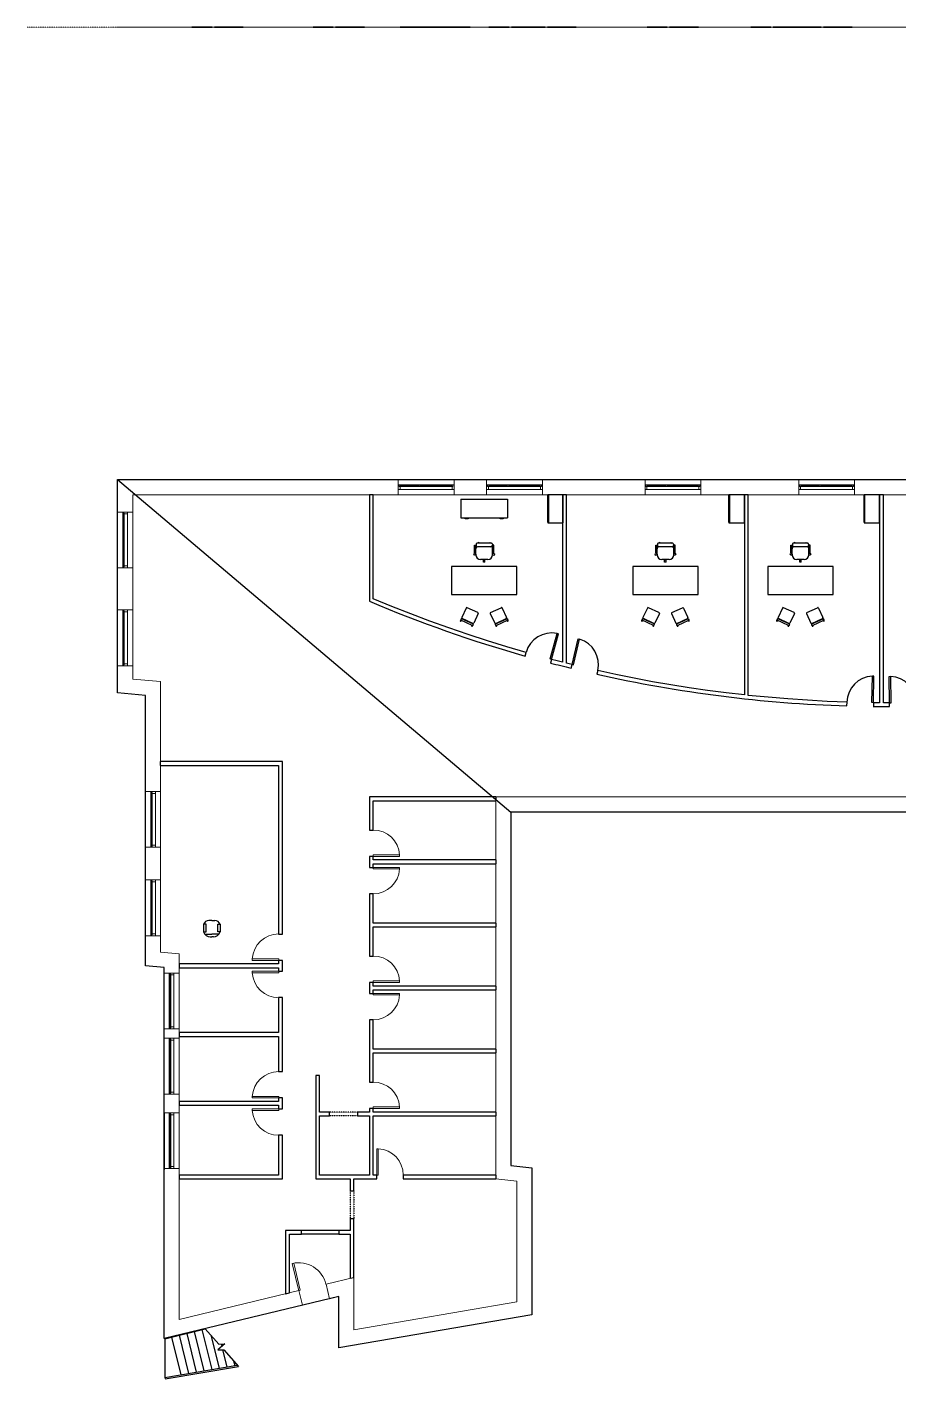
# Model space of a CAD drawing. Header units: inches. Extents: x -3048 to 2593, y -3508 to 2302.
# Drawn here: x -1656 to -532, y 560 to 2302 of the extents above; entities that cross this region are included whole.
import ezdxf

# ---------------------------------------------------------------- set-up
doc = ezdxf.new("R2010")
doc.units = ezdxf.units.IN
doc.header["$MEASUREMENT"] = 0
doc.linetypes.add('Dash 1_16_', pattern=[0.125, 0.0625, -0.0625])
doc.linetypes.add('Overhead', pattern=[0.15625, 0.09375, -0.0625])
doc.layers.add('3D-Windows', color=2, linetype='Continuous')
for name, color, linetype, lineweight in [('A-AREA', 32, 'Continuous', 30), ('A-DOOR', 31, 'Continuous', 30), ('A-FLOR-HRAL', 11, 'Continuous', 9), ('A-GENM', 13, 'Continuous', 30), ('A-GLAZ', 151, 'Continuous', 30), ('A-ROOF-OTLN', 132, 'Continuous', 9), ('A-WALL', 113, 'Continuous', 13), ('C-TOPO', 7, 'Dash 1_16_', 9), ('I-FURN', 30, 'Continuous', 30), ('I-WALL', 2, 'Continuous', 30), ('S-STRS', 31, 'Continuous', 30)]:
    doc.layers.add(name, color=color, linetype=linetype, lineweight=lineweight)

# ---------------------------------------------------------------- blocks, each defined once
blk = doc.blocks.new('Single-Flush - 34_ x 80_-100133-Level 1 New')
at = {"layer": 'A-DOOR', "lineweight": 20}
for p, q in [((15, 2.4), (15, 36.4)), ((17, 36.4), (15, 36.4)), ((17, 2.4), (17, 36.4)), ((17, 2.4), (15, 2.4))]:
    blk.add_line(p, q, dxfattribs=at)
at = {"layer": 'A-DOOR', "lineweight": 9}
blk.add_arc((17, 2.4), 34.1, 93.3657, 180, dxfattribs=at)
blk = doc.blocks.new('Single-Flush - 34_ x 80_-100157-Level 1 New')
at = {"layer": 'A-DOOR', "lineweight": 20}
for p, q in [((15, -2.4), (15, -36.4)), ((17, -2.4), (15, -2.4)), ((17, -2.4), (17, -36.4)), ((17, -36.4), (15, -36.4))]:
    blk.add_line(p, q, dxfattribs=at)
at = {"layer": 'A-DOOR', "lineweight": 9}
blk.add_arc((17, -2.4), 34.1, 180, 266.6343, dxfattribs=at)
blk = doc.blocks.new('Single-Flush Vision - 36_ x 80_-103365-Level 1 New')
at = {"layer": 'A-DOOR', "lineweight": 9}
for p, q in [((16, -9.75), (16, -45.75)), ((18, -9.75), (16, -9.75)), ((18, -9.75), (18, -45.75)), ((18, -45.75), (16, -45.75))]:
    blk.add_line(p, q, dxfattribs=at)
blk.add_arc((18, -9.75), 36, 180, 270, dxfattribs=at)
blk = doc.blocks.new('Opening-Arched - 36_ x 84_-103394-Level 1 New')
at = {"layer": 'A-GENM', "linetype": 'Overhead'}
for p, q in [((-18.3, 2.4), (17.7, 2.4)), ((-18.3, -2.4), (17.7, -2.4))]:
    blk.add_line(p, q, dxfattribs=at)
blk = doc.blocks.new('Golden Proportion - Wood 6_w-135343-Level 1 New')
at = {"layer": 'A-GLAZ', "lineweight": 20}
for p, q in [((-34.8, 3), (-36, 3)), ((-34.8, 1), (-34.8, 3)), ((-32.8, 2.5), (-34.8, 2.5)), ((-34.8, 2.5), (-34.8, 1)), ((-34.8, 1), (-32.8, 1)), ((-33.5, 1), (-34.8, 1)), ((-33.5, -3), (-33.5, 1)), ((-32.8, 1), (-32.8, 2.5)), ((-7.5, 2.5), (-9.5, 2.5)), ((-9.5, 2.5), (-9.5, 1)), ((-9.5, 1), (-7.5, 1)), ((-7.5, 1), (-7.5, 2.5)), ((34.7, 2.5), (32.7, 2.5)), ((32.7, 2.5), (32.7, 1)), ((32.7, 1), (34.7, 1)), ((34.7, 1), (33.5, 1)), ((33.5, 1), (33.5, -3)), ((34.7, 3), (34.7, 1)), ((36, 3), (34.7, 3)), ((34.7, 1), (34.7, 2.5)), ((-36, -3), (-33.5, -3)), ((33.5, -3), (36, -3))]:
    blk.add_line(p, q, dxfattribs=at)
at = {"layer": 'A-GLAZ', "lineweight": 9}
for p, q in [((34.7, 3), (-34.8, 3)), ((-32.8, 2.5), (-9.5, 2.5)), ((-9.5, 1), (-32.8, 1)), ((-7.5, 2.5), (32.7, 2.5)), ((32.7, 1), (-7.5, 1)), ((-33.5, -3), (33.5, -3))]:
    blk.add_line(p, q, dxfattribs=at)
at = {"layer": 'A-GLAZ', "lineweight": 30}
for p, q in [((-9.5, 2), (-32.8, 2)), ((-32.8, 2), (-32.8, 1.5)), ((-32.8, 1.5), (-9.5, 1.5)), ((-9.5, 1.5), (-9.5, 2)), ((32.7, 2), (-7.5, 2)), ((-7.5, 2), (-7.5, 1.5)), ((-7.5, 1.5), (32.7, 1.5)), ((32.7, 1.5), (32.7, 2))]:
    blk.add_line(p, q, dxfattribs=at)
blk = doc.blocks.new('Desk-Executive - Desk-Executive-124460-Level 1 New')
at = {"layer": 'I-FURN', "color": 50}
for p, q in [((-37.1, 18), (-37.1, -18)), ((46.9, 18), (-37.1, 18)), ((46.9, -18), (46.9, 18)), ((-37.1, -18), (46.9, -18))]:
    blk.add_line(p, q, dxfattribs=at)
blk = doc.blocks.new('Chair-Executive - Chair-Executive-124059-Level 1 New')
at = {"layer": 'I-FURN', "color": 50}
for p, q in [((-7.7, 4), (-7.1, 5.9)), ((-7.7, 4), (-5.6, 3.3)), ((-7.1, 5.9), (-5.2, 5.1)), ((-6.9, 2.7), (-6.9, -7.3)), ((-6.9, 2.7), (-5.7, 2.7)), ((-5.7, 2.7), (-5.7, -7.3)), ((-5.6, 3.3), (-5.2, 4.1)), ((-5.2, 5.1), (-5.2, -2.6)), ((0.8, 11.1), (10.3, 11.1)), ((4.6, 14.4), (4.6, 12.1)), ((4.6, 14.4), (6.6, 14.4)), ((4.6, 12.1), (6.6, 12.1)), ((5.3, 12.1), (5.3, 11.1)), ((5.3, 12.1), (5.8, 12.1)), ((5.3, 11.1), (5.8, 11.1)), ((5.8, 12.1), (5.8, 11.1)), ((6.6, 14.4), (6.6, 12.1)), ((16.3, 5.3), (18.2, 5.9)), ((16.3, 5.1), (16.3, -2.6)), ((16.7, 3.3), (16.3, 4.5)), ((18.8, 4), (16.7, 3.3)), ((16.8, 2.7), (16.8, -7.3)), ((18.1, 2.7), (16.8, 2.7)), ((18.1, 2.7), (18.1, -7.3)), ((18.2, 5.9), (18.8, 4)), ((-6.9, -7.3), (-5.7, -7.3)), ((-4.9, -8.7), (-4.9, -7)), ((-3.9, -9.7), (15, -9.7)), ((-1.6, -10.9), (-3.3, -9.7)), ((-2.9, -5), (14, -5)), ((-0.8, -9.7), (-1.6, -10.9)), ((11.9, -9.7), (12.7, -10.9)), ((12.7, -10.9), (14.3, -9.7)), ((16, -8.7), (16, -7)), ((18.1, -7.3), (16.8, -7.3))]:
    blk.add_line(p, q, dxfattribs=at)
for centre, radius, start, end in [((0.8, 5.1), 6, 90, 180), ((10.3, 5.1), 6, 0, 90), ((1.8, -2.6), 7, 180, 206.1658), ((-2.9, -7), 2, 90, 180), ((-3.9, -8.7), 0.993, 180, 270), ((14, -7), 2, 0, 90), ((15, -8.7), 0.993, 270, 0), ((9.3, -2.6), 7, 333.8316, 0)]:
    blk.add_arc(centre, radius, start, end, dxfattribs=at)
blk = doc.blocks.new('Chair-Breuer - Chair-Breuer-124905-Level 1 New')
at = {"layer": 'I-FURN', "color": 50}
for p, q in [((-8.5, 8.5), (-8.5, -5)), ((-7.5, 9.5), (7.5, 9.5)), ((8.5, 8.5), (8.5, -5)), ((-8.5, -6.9), (-8.5, -8.2)), ((-8, -6.4), (8, -6.4)), ((-8, -8.7), (8, -8.7)), ((-7.5, -6), (7.5, -6)), ((8.5, -6.9), (8.5, -8.2))]:
    blk.add_line(p, q, dxfattribs=at)
for centre, radius, start, end in [((-7.5, 8.5), 1, 90, 180), ((7.5, 8.5), 1, 0, 90), ((-8, -9.1), 0.593, 360, 180), ((-8, -9.1), 0.593, 180, 360), ((-7.5, -5), 1, 180, 270), ((-8, -6.9), 0.5, 90, 180), ((-8, -8.2), 0.5, 180, 270), ((8, -9.1), 0.593, 360, 180), ((8, -9.1), 0.593, 180, 360), ((7.5, -5), 1, 270, 360), ((8, -6.9), 0.5, 0, 90), ((8, -8.2), 0.5, 270, 0)]:
    blk.add_arc(centre, radius, start, end, dxfattribs=at)
blk = doc.blocks.new('Chair-Breuer - Chair-Breuer-125046-Level 1 New')
at = {"layer": 'I-FURN', "color": 50}
for p, q in [((-8.5, 6.9), (-8.5, 8.2)), ((-8.5, -8.5), (-8.5, 5)), ((-8, 8.7), (8, 8.7)), ((-8, 6.4), (8, 6.4)), ((-7.5, 6), (7.5, 6)), ((8.5, 6.9), (8.5, 8.2)), ((8.5, -8.5), (8.5, 5)), ((-7.5, -9.5), (7.5, -9.5))]:
    blk.add_line(p, q, dxfattribs=at)
for centre, radius, start, end in [((-8, 9.1), 0.593, 0, 180), ((-8, 9.1), 0.593, 180, 0), ((-8, 8.2), 0.5, 90, 180), ((-8, 6.9), 0.5, 180, 270), ((-7.5, 5), 1, 90, 180), ((8, 9.1), 0.593, 0, 180), ((8, 9.1), 0.593, 180, 0), ((7.5, 5), 1, 0, 90), ((8, 8.2), 0.5, 360, 90), ((8, 6.9), 0.5, 270, 360), ((-7.5, -8.5), 1, 180, 270), ((7.5, -8.5), 1, 270, 360)]:
    blk.add_arc(centre, radius, start, end, dxfattribs=at)
blk = doc.blocks.new('Cabinet File - Lateral 4 Drawer - 36_ x 20_ x 48_-125858-Level 1 New')
at = {"layer": 'I-FURN', "color": 50}
for p, q in [((-25.1, -26.8), (-25.1, -46.8)), ((10.9, -26.8), (-25.1, -26.8)), ((10.9, -46.8), (10.9, -26.8)), ((-25.1, -46.8), (10.9, -46.8)), ((-24.3, -46), (10.2, -46)), ((-24.3, -46.8), (-24.3, -46)), ((10.2, -46.8), (-24.3, -46.8)), ((10.2, -46), (10.2, -46.8))]:
    blk.add_line(p, q, dxfattribs=at)
blk = doc.blocks.new('Credenza - 60_ x 24_-125565-Level 1 New')
at = {"layer": 'I-FURN', "color": 50}
for p, q in [((-27.7, 12.2), (-27.7, -11.8)), ((-27.7, 12.2), (32.3, 12.2)), ((32.3, 12.2), (32.3, -11.8)), ((-27.7, -11.8), (32.3, -11.8)), ((-22.2, -12.1), (-21.9, -12.1)), ((-22.2, -13.1), (-22.2, -12.1)), ((-18.2, -13.1), (-22.2, -13.1)), ((-21.9, -12.1), (-21.9, -12.8)), ((-21.9, -12.8), (-18.4, -12.8)), ((-18.4, -12.1), (-18.2, -12.1)), ((-18.4, -12.8), (-18.4, -12.1)), ((-18.2, -12.1), (-18.2, -13.1)), ((22.8, -12.1), (23.1, -12.1)), ((22.8, -13.1), (22.8, -12.1)), ((26.8, -13.1), (22.8, -13.1)), ((23.1, -12.1), (23.1, -12.8)), ((23.1, -12.8), (26.6, -12.8)), ((26.6, -12.1), (26.8, -12.1)), ((26.6, -12.8), (26.6, -12.1)), ((26.8, -12.1), (26.8, -13.1))]:
    blk.add_line(p, q, dxfattribs=at)
blk = doc.blocks.new('OfficeChair - OfficeChair-132399-Level 1 New')
at = {"layer": 'I-FURN', "color": 50}
for p, q in [((-10.6, -5.7), (-10.6, 4.3)), ((-10.6, 4.3), (-7.5, 4.3)), ((-9, 7.3), (0, 7.3)), ((-7.5, 4.3), (-7.5, -5.9)), ((-2, 10.6), (0, 10.6)), ((2, 10.6), (0, 10.6)), ((9, 7.3), (0, 7.3)), ((10.6, 4.3), (7.5, 4.3)), ((7.5, 4.3), (7.5, -5.9)), ((10.6, -5.7), (10.6, 4.3)), ((-7.5, -5.9), (-10.6, -5.9)), ((0, -10.4), (-4, -10.4)), ((0, -10.4), (4, -10.4)), ((7.5, -5.9), (10.6, -5.9))]:
    blk.add_line(p, q, dxfattribs=at)
for centre, radius, start, end in [((-2, 1.6), 9, 90, 162.9101), ((2, 1.6), 9, 17.0899, 90), ((-4, -3.4), 7, 199.3988, 270), ((4, -3.4), 7, 270, 340.6012)]:
    blk.add_arc(centre, radius, start, end, dxfattribs=at)
blk = doc.blocks.new('Golden Proportion - Wood 6_w-V3-Level 1 New')
at = {"layer": 'A-GLAZ', "lineweight": 20}
for p, q in [((-34.8, 3), (-36, 3)), ((-36, 3), (-36, -3)), ((-34.8, 1), (-34.8, 3)), ((-32.8, 2.5), (-34.8, 2.5)), ((-34.8, 2.5), (-34.8, 1)), ((-34.8, 1), (-32.8, 1)), ((-33.5, 1), (-34.8, 1)), ((-33.5, -3), (-33.5, 1)), ((-32.8, 1), (-32.8, 2.5)), ((-7.5, 2.5), (-9.5, 2.5)), ((-9.5, 2.5), (-9.5, 1)), ((-9.5, 1), (-7.5, 1)), ((-7.5, 1), (-7.5, 2.5)), ((34.7, 2.5), (32.7, 2.5)), ((32.7, 2.5), (32.7, 1)), ((32.7, 1), (34.7, 1)), ((34.7, 1), (33.5, 1)), ((33.5, 1), (33.5, -3)), ((34.7, 3), (34.7, 1)), ((36, 3), (34.7, 3)), ((34.7, 1), (34.7, 2.5)), ((36, -3), (36, 3)), ((-36, -3), (-33.5, -3)), ((33.5, -3), (36, -3))]:
    blk.add_line(p, q, dxfattribs=at)
at = {"layer": 'A-GLAZ', "lineweight": 9}
for p, q in [((34.7, 3), (-34.8, 3)), ((-32.8, 2.5), (-9.5, 2.5)), ((-9.5, 1), (-32.8, 1)), ((-7.5, 2.5), (32.7, 2.5)), ((32.7, 1), (-7.5, 1)), ((-33.5, -3), (33.5, -3))]:
    blk.add_line(p, q, dxfattribs=at)
at = {"layer": 'A-GLAZ', "lineweight": 30}
for p, q in [((-9.5, 2), (-32.8, 2)), ((-32.8, 2), (-32.8, 1.5)), ((-32.8, 1.5), (-9.5, 1.5)), ((-9.5, 1.5), (-9.5, 2)), ((32.7, 2), (-7.5, 2)), ((-7.5, 2), (-7.5, 1.5)), ((-7.5, 1.5), (32.7, 1.5)), ((32.7, 1.5), (32.7, 2))]:
    blk.add_line(p, q, dxfattribs=at)
blk = doc.blocks.new('Opening-Arched - 48_ x 84_-104209-Level 1 New')
at = {"layer": 'A-GENM', "color": 50, "lineweight": 30}
for p, q in [((-24.3, 2.4), (23.7, 2.4)), ((-24.3, -2.4), (23.7, -2.4))]:
    blk.add_line(p, q, dxfattribs=at)

msp = doc.modelspace()

# ---------------------------------------------------------------- linework, layer by layer
at = {"layer": '3D-Windows', "extrusion": (-1, 0, 9.48233e-16), "elevation": 1479.1}
for points in [[(-903.3, 34.7), (-831.3, 34.7), (-831.3, 79.2), (-903.3, 79.2)], [(-902.1, 36), (-830.1, 36), (-830.1, 80.5), (-902.1, 80.5)]]:
    msp.add_lwpolyline(points, close=True, dxfattribs=at)
at = {"layer": '3D-Windows', "extrusion": (-1, 2.44929e-16, 2.22045e-16), "elevation": 1479.1}
for points in [[(-900.1, 38), (-859.8, 38), (-859.8, 76), (-900.1, 76)], [(-857.8, 38), (-834.6, 38), (-834.6, 76), (-857.8, 76)]]:
    msp.add_lwpolyline(points, close=True, dxfattribs=at)
at = {"layer": 'A-AREA'}
msp.add_line((-1539.1, 1719.2), (-1032.3, 1290.7), dxfattribs=at)
msp.add_lwpolyline([(-1503.1, 1441.1), (-1539.1, 1444.3), (-1539.1, 1719.2), (-45.2, 1719.2), (-45.2, 1011.1), (-302.8, 1011.1), (-302.8, 669.6), (-488.8, 669.6), (-488.8, 1020.2), (-365.8, 1020.2), (-365.8, 1290.7), (-1032.3, 1290.7), (-1032.3, 835.5), (-1005.3, 832.5), (-1005.3, 643), (-1254.1, 600.5), (-1254.1, 666.3), (-1479.1, 612.3), (-1479.1, 1090.3), (-1503.1, 1092.4)], close=True, dxfattribs=at)
at = {"layer": 'A-DOOR'}
for p, q in [((-981.7, 1488.1), (-972.8, 1520.9)), ((-979.8, 1487.5), (-970.8, 1520.3)), ((-970.8, 1520.3), (-972.8, 1520.9)), ((-953.5, 1480.9), (-945.7, 1514)), ((-951.6, 1480.4), (-943.8, 1513.5)), ((-945.7, 1514), (-943.8, 1513.5)), ((-979.8, 1487.5), (-981.7, 1488.1)), ((-953.5, 1480.9), (-951.6, 1480.4)), ((-567.2, 1431.8), (-566.5, 1465.8)), ((-564.5, 1465.7), (-566.5, 1465.8)), ((-565.2, 1431.7), (-564.5, 1465.7)), ((-544.9, 1465.6), (-542.9, 1465.7)), ((-544.5, 1431.6), (-544.9, 1465.6)), ((-542.5, 1431.7), (-542.9, 1465.7)), ((-565.2, 1431.7), (-567.2, 1431.8)), ((-544.5, 1431.6), (-542.5, 1431.7))]:
    msp.add_line(p, q, dxfattribs=at)
for centre, start, end in [((-979.8, 1487.5), 78.106, 164.7403), ((-953.5, 1480.9), 346.7877, 73.422), ((-565.2, 1431.7), 92.159, 178.7933), ((-544.5, 1431.6), 0.6252, 87.2595)]:
    msp.add_arc(centre, 34.1, start, end, dxfattribs=at)
at = {"layer": 'A-FLOR-HRAL'}
for p, q in [((-1478.2, 562.2), (-1384.8, 578.1)), ((-1477.8, 560.2), (-1383.2, 576.3)), ((-1384.8, 578.1), (-1383.2, 576.3)), ((-1478.2, 562.2), (-1477.8, 560.2))]:
    msp.add_line(p, q, dxfattribs=at)
at = {"layer": 'A-GLAZ', "extrusion": (0, 1, -1.83697e-16), "elevation": 2302.4}
for points in [[(1417.2, 197.5), (1443.3, 197.5), (1443.3, 159.1), (1417.2, 159.1)], [(1377.1, 197.5), (1414.2, 197.5), (1414.2, 159.1), (1377.1, 159.1)], [(1261.1, 197.5), (1287.1, 197.5), (1287.1, 159.1), (1261.1, 159.1)], [(1221, 197.5), (1258.1, 197.5), (1258.1, 159.1), (1221, 159.1)], [(1148.9, 76.2), (1174.9, 76.2), (1174.9, 37.8), (1148.9, 37.8)], [(1125, 197.5), (1151, 197.5), (1151, 159.1), (1125, 159.1)], [(1108.7, 76.2), (1145.9, 76.2), (1145.9, 37.8), (1108.7, 37.8)], [(1084.9, 197.5), (1122, 197.5), (1122, 159.1), (1084.9, 159.1)], [(1034.7, 76.2), (1060.7, 76.2), (1060.7, 37.8), (1034.7, 37.8)], [(994.6, 76.2), (1031.7, 76.2), (1031.7, 37.8), (994.6, 37.8)], [(988.2, 197.5), (1014.2, 197.5), (1014.2, 159.1), (988.2, 159.1)], [(948.1, 197.5), (985.2, 197.5), (985.2, 159.1), (948.1, 159.1)], [(830.8, 197.5), (856.8, 197.5), (856.8, 159.1), (830.8, 159.1)], [(830.8, 76.2), (856.8, 76.2), (856.8, 37.8), (830.8, 37.8)], [(790.7, 197.5), (827.8, 197.5), (827.8, 159.1), (790.7, 159.1)], [(790.7, 76.2), (827.8, 76.2), (827.8, 37.8), (790.7, 37.8)], [(697.2, 197.5), (723.3, 197.5), (723.3, 159.1), (697.2, 159.1)], [(657.1, 197.5), (694.2, 197.5), (694.2, 159.1), (657.1, 159.1)], [(632.6, 76.2), (658.6, 76.2), (658.6, 37.8), (632.6, 37.8)], [(592.5, 76.2), (629.6, 76.2), (629.6, 37.8), (592.5, 37.8)]]:
    msp.add_lwpolyline(points, close=True, dxfattribs=at)
at = {"layer": 'A-ROOF-OTLN', "extrusion": (0, 1, -1.83697e-16)}
for p, q in [((-1539.9, 2302.4, 330.2), (-1539.1, 2302.4, 330.2)), ((-1539.1, 2302.4, 318.9), (-1539.9, 2302.4, 318.9)), ((-1539.9, 2302.4, 318.9), (-1539.9, 2302.4, 330.2)), ((-1539.1, 2302.4, 318.8), (-1539.2, 2302.4, 318.8)), ((-1539.2, 2302.4, 318.8), (-1539.2, 2302.4, 318.9)), ((-1539.1, 2302.4, 318.8), (-1539.2, 2302.4, 318.8)), ((-44.5, 2302.4, 330.5), (-1539.1, 2302.4, 330.5)), ((-1539.1, 2302.4, 319.2), (-44.5, 2302.4, 319.2))]:
    msp.add_line(p, q, dxfattribs=at)
at = {"layer": 'A-WALL', "extrusion": (0, 1, -1.83697e-16)}
for p, q in [((-1539.1, 2302.4, 318), (-45.2, 2302.4, 318)), ((-1539.1, 2302.4, 330.5), (-1539.1, 2302.4))]:
    msp.add_line(p, q, dxfattribs=at)
at = {"layer": 'A-WALL'}
for p, q in [((-45.2, 1719.2), (-1539.1, 1719.2)), ((-1539.1, 1719.2), (-1539.1, 1444.3)), ((-1177.6, 1699.7), (-1177.6, 1719.2)), ((-1105.6, 1719.2), (-1105.6, 1699.7)), ((-1063.6, 1699.7), (-1063.6, 1719.2)), ((-991.6, 1719.2), (-991.6, 1699.7)), ((-859.5, 1699.7), (-859.5, 1719.2)), ((-787.5, 1719.2), (-787.5, 1699.7)), ((-661.5, 1699.7), (-661.5, 1719.2)), ((-589.5, 1719.2), (-589.5, 1699.7)), ((-1519.6, 1462.2), (-1519.6, 1699.7)), ((-1519.6, 1699.7), (-64.7, 1699.7)), ((-1539.1, 1677.4), (-1519.6, 1677.4)), ((-1519.6, 1605.4), (-1539.1, 1605.4)), ((-1539.1, 1551.4), (-1519.6, 1551.4)), ((-1519.6, 1479.4), (-1539.1, 1479.4)), ((-1483.6, 1459), (-1519.6, 1462.2)), ((-1483.6, 1110.2), (-1483.6, 1459)), ((-1539.1, 1444.3), (-1503.1, 1441.1)), ((-1503.1, 1441.1), (-1503.1, 1092.4)), ((-1503.1, 1317.4), (-1483.6, 1317.4)), ((-1051.8, 1310.2), (-1051.8, 818.1)), ((-346.3, 1310.2), (-1051.8, 1310.2)), ((-1032.3, 835.5), (-1032.3, 1290.7)), ((-1032.3, 1290.7), (-365.8, 1290.7)), ((-1483.6, 1245.4), (-1503.1, 1245.4)), ((-1503.1, 1203.4), (-1483.6, 1203.4)), ((-1483.6, 1131.4), (-1503.1, 1131.4)), ((-1459.6, 1108.1), (-1483.6, 1110.2)), ((-1459.6, 637), (-1459.6, 1108.1)), ((-1503.1, 1092.4), (-1479.1, 1090.3)), ((-1479.1, 1090.3), (-1479.1, 612.3)), ((-1479.1, 1083.3), (-1459.6, 1083.3)), ((-1459.6, 1011.3), (-1479.1, 1011.3)), ((-1479.1, 999.3), (-1459.6, 999.3)), ((-1459.6, 927.3), (-1479.1, 927.3)), ((-1479.1, 903.3), (-1459.6, 903.3)), ((-1459.6, 831.3), (-1479.1, 831.3)), ((-1005.3, 832.5), (-1032.3, 835.5)), ((-1005.3, 643), (-1005.3, 832.5)), ((-1051.8, 818.1), (-1024.8, 815.1)), ((-1024.8, 815.1), (-1024.8, 659.5)), ((-1234.6, 691), (-1270.5, 682.4)), ((-1270.5, 682.4), (-1266, 663.5)), ((-1234.6, 623.6), (-1234.6, 691)), ((-1305.6, 674), (-1459.6, 637)), ((-1301, 655.1), (-1305.6, 674)), ((-1266, 663.5), (-1254.1, 666.3)), ((-1254.1, 666.3), (-1254.1, 600.5)), ((-1479.1, 612.3), (-1301, 655.1)), ((-1024.8, 659.5), (-1234.6, 623.6)), ((-1254.1, 600.5), (-1005.3, 643))]:
    msp.add_line(p, q, dxfattribs=at)
at = {"layer": 'A-WALL', "extrusion": (0, 1, -1.83697e-16), "elevation": 2302.4}
for points in [[(1374.1, 200.5), (1446.2, 200.5), (1446.2, 156.2), (1374.1, 156.2)], [(1218, 200.5), (1290.1, 200.5), (1290.1, 156.2), (1218, 156.2)], [(1105.8, 79.1), (1177.9, 79.1), (1177.9, 34.8), (1105.8, 34.8)], [(1081.9, 200.5), (1154, 200.5), (1154, 156.2), (1081.9, 156.2)], [(991.6, 79.1), (1063.7, 79.1), (1063.7, 34.8), (991.6, 34.8)], [(945.1, 200.5), (1017.2, 200.5), (1017.2, 156.2), (945.1, 156.2)], [(787.7, 200.5), (859.8, 200.5), (859.8, 156.2), (787.7, 156.2)], [(787.7, 79.1), (859.8, 79.1), (859.8, 34.8), (787.7, 34.8)], [(654.1, 200.5), (726.2, 200.5), (726.2, 156.2), (654.1, 156.2)], [(589.5, 79.1), (661.6, 79.1), (661.6, 34.8), (589.5, 34.8)]]:
    msp.add_lwpolyline(points, close=True, dxfattribs=at)
at = {"layer": 'C-TOPO', "extrusion": (0, 1, -1.83697e-16)}
msp.add_line((197.3, 2302.4), (-1655.7, 2302.4), dxfattribs=at)
at = {"layer": 'I-WALL'}
for p, q in [((-1214.5, 1699.7), (-1214.5, 1562.4)), ((-1209.7, 1699.7), (-1214.5, 1699.7)), ((-1209.7, 1565.6), (-1209.7, 1699.7)), ((-965.6, 1699.7), (-965.6, 1483.9)), ((-960.7, 1699.7), (-965.6, 1699.7)), ((-960.7, 1482.6), (-960.7, 1699.7)), ((-731.3, 1699.7), (-731.3, 1441.7)), ((-726.4, 1699.7), (-731.3, 1699.7)), ((-726.4, 1441.2), (-726.4, 1699.7)), ((-557.3, 1699.7), (-557.3, 1431.7)), ((-552.4, 1699.7), (-557.3, 1699.7)), ((-552.4, 1431.6), (-552.4, 1699.7)), ((-1013.9, 1491.8), (-1012.6, 1496.5)), ((-979.8, 1487.5), (-981.1, 1482.8)), ((-954.6, 1476.1), (-953.5, 1480.9)), ((-920.4, 1473.1), (-921.5, 1468.3)), ((-701, 1438.7), (-726.4, 1441.2)), ((-675.6, 1436.5), (-701, 1438.7)), ((-650.1, 1434.8), (-675.6, 1436.5)), ((-624.7, 1433.4), (-650.1, 1434.8)), ((-599.2, 1432.5), (-624.7, 1433.4)), ((-599.3, 1427.6), (-599.2, 1432.5)), ((-565.2, 1431.7), (-565.3, 1426.9)), ((-544.4, 1426.8), (-544.5, 1431.6)), ((-1326.7, 1355.8), (-1483.6, 1355.8)), ((-1483.6, 1350.9), (-1483.6, 1355.8)), ((-1483.6, 1350.9), (-1331.6, 1350.9)), ((-1331.6, 1350.9), (-1331.6, 1133.6)), ((-1326.7, 1133.6), (-1326.7, 1355.8)), ((-1214.5, 1310.2), (-1214.5, 1267.5)), ((-1051.8, 1310.2), (-1214.5, 1310.2)), ((-1051.8, 1310.2), (-1051.8, 1305.3)), ((-1209.7, 1267.5), (-1209.7, 1305.3)), ((-1209.7, 1305.3), (-1051.8, 1305.3)), ((-1214.5, 1267.5), (-1209.7, 1267.5)), ((-1209.7, 1233.5), (-1214.5, 1233.5)), ((-1214.5, 1233.5), (-1214.5, 1219.5)), ((-1209.7, 1229), (-1209.7, 1233.5)), ((-1051.8, 1229), (-1209.7, 1229)), ((-1209.7, 1219.5), (-1209.7, 1224.1)), ((-1209.7, 1224.1), (-1051.8, 1224.1)), ((-1051.8, 1229), (-1051.8, 1224.1)), ((-1214.5, 1219.5), (-1209.7, 1219.5)), ((-1209.7, 1185.5), (-1214.5, 1185.5)), ((-1214.5, 1185.5), (-1214.5, 1105.1)), ((-1209.7, 1147.8), (-1209.7, 1185.5)), ((-1331.6, 1133.6), (-1326.7, 1133.6)), ((-1051.8, 1147.8), (-1209.7, 1147.8)), ((-1209.7, 1105.1), (-1209.7, 1142.9)), ((-1209.7, 1142.9), (-1051.8, 1142.9)), ((-1051.8, 1147.8), (-1051.8, 1142.9)), ((-1326.7, 1099.6), (-1331.6, 1099.6)), ((-1331.6, 1099.6), (-1331.6, 1095)), ((-1326.7, 1085.6), (-1326.7, 1099.6)), ((-1214.5, 1105.1), (-1209.7, 1105.1)), ((-1331.6, 1095), (-1459.6, 1095)), ((-1459.6, 1095), (-1459.6, 1090.1)), ((-1459.6, 1090.1), (-1331.6, 1090.1)), ((-1331.6, 1090.1), (-1331.6, 1085.6)), ((-1331.6, 1085.6), (-1326.7, 1085.6)), ((-1209.7, 1071.1), (-1214.5, 1071.1)), ((-1214.5, 1071.1), (-1214.5, 1057.1)), ((-1209.7, 1066.6), (-1209.7, 1071.1)), ((-1051.8, 1066.6), (-1209.7, 1066.6)), ((-1051.8, 1066.6), (-1051.8, 1061.7)), ((-1326.7, 1051.6), (-1331.6, 1051.6)), ((-1331.6, 1051.6), (-1331.6, 1006.6)), ((-1326.7, 956.3), (-1326.7, 1051.6)), ((-1214.5, 1057.1), (-1209.7, 1057.1)), ((-1209.7, 1057.1), (-1209.7, 1061.7)), ((-1209.7, 1061.7), (-1051.8, 1061.7)), ((-1209.7, 1023.1), (-1214.5, 1023.1)), ((-1214.5, 1023.1), (-1214.5, 942.7)), ((-1209.7, 985.4), (-1209.7, 1023.1)), ((-1331.6, 1006.6), (-1459.6, 1006.6)), ((-1459.6, 1006.6), (-1459.6, 1001.7)), ((-1459.6, 1001.7), (-1331.6, 1001.7)), ((-1331.6, 1001.7), (-1331.6, 956.3)), ((-1051.8, 985.4), (-1209.7, 985.4)), ((-1209.7, 942.7), (-1209.7, 980.5)), ((-1209.7, 980.5), (-1051.8, 980.5)), ((-1051.8, 985.4), (-1051.8, 980.5)), ((-1331.6, 956.3), (-1326.7, 956.3)), ((-1283.6, 951.3), (-1283.6, 818.1)), ((-1278.7, 951.3), (-1283.6, 951.3)), ((-1278.7, 904.2), (-1278.7, 951.3)), ((-1214.5, 942.7), (-1209.7, 942.7)), ((-1331.6, 917.8), (-1459.6, 917.8)), ((-1459.6, 917.8), (-1459.6, 912.9)), ((-1459.6, 912.9), (-1331.6, 912.9)), ((-1326.7, 922.3), (-1331.6, 922.3)), ((-1331.6, 922.3), (-1331.6, 917.8)), ((-1331.6, 912.9), (-1331.6, 908.3)), ((-1331.6, 908.3), (-1326.7, 908.3)), ((-1326.7, 908.3), (-1326.7, 922.3)), ((-1209.7, 908.7), (-1214.5, 908.7)), ((-1214.5, 908.7), (-1214.5, 904.2)), ((-1209.7, 904.2), (-1209.7, 908.7)), ((-1266.1, 904.2), (-1278.7, 904.2)), ((-1278.7, 823), (-1278.7, 899.3)), ((-1278.7, 899.3), (-1266.1, 899.3)), ((-1266.1, 899.3), (-1266.1, 904.2)), ((-1214.5, 904.2), (-1230.1, 904.2)), ((-1230.1, 904.2), (-1230.1, 899.3)), ((-1230.1, 899.3), (-1214.5, 899.3)), ((-1214.5, 899.3), (-1214.5, 823)), ((-1051.8, 904.2), (-1209.7, 904.2)), ((-1209.7, 823), (-1209.7, 899.3)), ((-1209.7, 899.3), (-1051.8, 899.3)), ((-1051.8, 904.2), (-1051.8, 899.3)), ((-1326.7, 874.3), (-1331.6, 874.3)), ((-1331.6, 874.3), (-1331.6, 823)), ((-1326.7, 818.1), (-1326.7, 874.3)), ((-1331.6, 823), (-1459.6, 823)), ((-1459.6, 823), (-1459.6, 818.1)), ((-1214.5, 823), (-1278.7, 823)), ((-1205.1, 823), (-1209.7, 823)), ((-1205.1, 818.1), (-1205.1, 823)), ((-1051.8, 823), (-1171.1, 823)), ((-1171.1, 823), (-1171.1, 818.1)), ((-1051.8, 823), (-1051.8, 818.1)), ((-1459.6, 818.1), (-1326.7, 818.1)), ((-1283.6, 818.1), (-1239.5, 818.1)), ((-1239.5, 818.1), (-1239.5, 802.5)), ((-1239.5, 802.5), (-1234.6, 802.5)), ((-1234.6, 818.1), (-1205.1, 818.1)), ((-1234.6, 802.5), (-1234.6, 818.1)), ((-1171.1, 818.1), (-1051.8, 818.1)), ((-1302.1, 751.7), (-1322.6, 751.7)), ((-1322.6, 751.7), (-1322.6, 669.9)), ((-1302.1, 746.9), (-1302.1, 751.7)), ((-1239.5, 751.7), (-1254.1, 751.7)), ((-1254.1, 751.7), (-1254.1, 746.9)), ((-1234.6, 766.5), (-1239.5, 766.5)), ((-1239.5, 766.5), (-1239.5, 751.7)), ((-1234.6, 691), (-1234.6, 766.5)), ((-1317.7, 746.9), (-1302.1, 746.9)), ((-1317.7, 671.1), (-1317.7, 746.9)), ((-1254.1, 746.9), (-1239.5, 746.9)), ((-1239.5, 746.9), (-1239.5, 689.9)), ((-1239.5, 689.9), (-1234.6, 691)), ((-1322.6, 669.9), (-1317.7, 671.1))]:
    msp.add_line(p, q, dxfattribs=at)
at = {"layer": 'I-WALL', "flags": 128}
for points in [[(-1012.6, 1496.5), (-1037.7, 1503.8), (-1062.6, 1511.5), (-1087.5, 1519.6), (-1112.2, 1528), (-1136.8, 1536.9), (-1161.2, 1546.1), (-1185.5, 1555.7), (-1209.7, 1565.6)], [(-965.6, 1483.9), (-972.7, 1485.7), (-979.8, 1487.5)], [(-953.5, 1480.9), (-957.1, 1481.7), (-960.7, 1482.6)], [(-731.3, 1441.7), (-755.1, 1444.4), (-778.9, 1447.5), (-802.6, 1451), (-826.3, 1454.7), (-849.9, 1458.8), (-873.5, 1463.3), (-897, 1468), (-920.4, 1473.1)], [(-557.3, 1431.7), (-561.2, 1431.7), (-565.2, 1431.7)], [(-544.5, 1431.6), (-548.5, 1431.6), (-552.4, 1431.6)]]:
    msp.add_lwpolyline(points, dxfattribs=at)
at = {"layer": 'I-WALL'}
for start, end in [(247.0597, 254.1723), (255.3083, 256.2197), (257.3558, 268.2253), (269.3613, 270.0572)]:
    msp.add_arc((-546.2, 3141.6), 1714.8, start, end, dxfattribs=at)
at = {"layer": 'S-STRS'}
for p, q in [((-1478.2, 612.1), (-1426, 625)), ((-1478.2, 612.1), (-1478.2, 562.2)), ((-1469.5, 614.2), (-1457.4, 565.7)), ((-1459.8, 616.6), (-1447.5, 567.4)), ((-1450, 619), (-1437.6, 569.1)), ((-1440.3, 621.5), (-1428.1, 570.7)), ((-1430.6, 623.9), (-1417.8, 572.4)), ((-1426, 625), (-1408.6, 605.1)), ((-1418.7, 616.6), (-1408.1, 574.1)), ((-1400.9, 605.5), (-1409.9, 597.6)), ((-1409.9, 597.6), (-1402.2, 597.9)), ((-1408.6, 605.1), (-1400.9, 605.5)), ((-1405.7, 605.3), (-1404.9, 602)), ((-1403.8, 597.9), (-1398.3, 575.8)), ((-1402.2, 597.9), (-1383.2, 576.3)), ((-1478.2, 562.2), (-1384.8, 578.1)), ((-1477.8, 560.2), (-1383.2, 576.3)), ((-1389.6, 583.5), (-1388.1, 577.5)), ((-1478.2, 562.2), (-1477.8, 560.2))]:
    msp.add_line(p, q, dxfattribs=at)

# ---------------------------------------------------------------- block references
at = {"layer": 'A-DOOR'}
for name, p, rotation in [('Single-Flush - 34_ x 80_-100133-Level 1 New', (-1212.1, 1250.5), 270), ('Single-Flush - 34_ x 80_-100157-Level 1 New', (-1212.1, 1202.5), 89.99999999999999), ('Single-Flush - 34_ x 80_-100157-Level 1 New', (-1329.1, 1116.6), 270), ('Single-Flush - 34_ x 80_-100133-Level 1 New', (-1212.1, 1088.1), 270), ('Single-Flush - 34_ x 80_-100133-Level 1 New', (-1329.1, 1068.6), 89.99999999999999), ('Single-Flush - 34_ x 80_-100157-Level 1 New', (-1212.1, 1040.1), 89.99999999999999), ('Single-Flush - 34_ x 80_-100157-Level 1 New', (-1329.1, 939.3), 270), ('Single-Flush - 34_ x 80_-100133-Level 1 New', (-1212.1, 925.7), 270), ('Single-Flush - 34_ x 80_-100133-Level 1 New', (-1329.1, 891.3), 89.99999999999999), ('Single-Flush - 34_ x 80_-100157-Level 1 New', (-1188.1, 820.5), 179.9999999999999), ('Single-Flush Vision - 36_ x 80_-103365-Level 1 New', (-1285.8, 668.7), 193.4957338685708)]:
    msp.add_blockref(name, p, dxfattribs=dict(at, rotation=rotation))
at = {"layer": 'A-GENM'}
for name, p, rotation in [('Opening-Arched - 36_ x 84_-103394-Level 1 New', (-1248.4, 901.7), 180), ('Opening-Arched - 36_ x 84_-103394-Level 1 New', (-1237, 784.2), 270), ('Opening-Arched - 48_ x 84_-104209-Level 1 New', (-1278.4, 749.3), 179.9999999999999)]:
    msp.add_blockref(name, p, dxfattribs=dict(at, rotation=rotation))
at = {"layer": 'A-GLAZ'}
for name, p in [('Golden Proportion - Wood 6_w-V3-Level 1 New', (-1141.6, 1709.4)), ('Golden Proportion - Wood 6_w-V3-Level 1 New', (-1027.6, 1709.4)), ('Golden Proportion - Wood 6_w-135343-Level 1 New', (-823.5, 1709.4)), ('Golden Proportion - Wood 6_w-135343-Level 1 New', (-625.5, 1709.4))]:
    msp.add_blockref(name, p, dxfattribs=at)
at = {"layer": 'A-GLAZ', "rotation": 89.99999999999999}
for p in [(-1529.4, 1641.4), (-1529.4, 1515.4), (-1493.4, 1281.4), (-1493.4, 1167.4), (-1469.4, 1047.3), (-1469.4, 963.3), (-1469.4, 867.3)]:
    msp.add_blockref('Golden Proportion - Wood 6_w-135343-Level 1 New', p, dxfattribs=at)
at = {"layer": 'I-FURN'}
msp.add_blockref('Credenza - 60_ x 24_-125565-Level 1 New', (-1069, 1681.9), dxfattribs=at)
for name, p, rotation in [('Cabinet File - Lateral 4 Drawer - 36_ x 20_ x 48_-125858-Level 1 New', (-938, 1674.6), 270), ('Cabinet File - Lateral 4 Drawer - 36_ x 20_ x 48_-125858-Level 1 New', (-704.5, 1674.6), 270), ('Cabinet File - Lateral 4 Drawer - 36_ x 20_ x 48_-125858-Level 1 New', (-530.5, 1674.6), 270), ('Chair-Executive - Chair-Executive-124059-Level 1 New', (-1061.1, 1627.4), 179.9999999999999), ('Chair-Executive - Chair-Executive-124059-Level 1 New', (-827.6, 1627.4), 179.9999999999999), ('Chair-Executive - Chair-Executive-124059-Level 1 New', (-653.6, 1627.4), 179.9999999999999), ('Desk-Executive - Desk-Executive-124460-Level 1 New', (-1061.8, 1589.2), 180), ('Desk-Executive - Desk-Executive-124460-Level 1 New', (-828.3, 1589.2), 180), ('Desk-Executive - Desk-Executive-124460-Level 1 New', (-654.3, 1589.2), 180), ('Chair-Breuer - Chair-Breuer-125046-Level 1 New', (-1085.8, 1542.4), 155), ('Chair-Breuer - Chair-Breuer-124905-Level 1 New', (-1047.6, 1542.4), 24.99999999999971), ('Chair-Breuer - Chair-Breuer-125046-Level 1 New', (-852.3, 1542.4), 155), ('Chair-Breuer - Chair-Breuer-124905-Level 1 New', (-814.1, 1542.4), 24.99999999999971), ('Chair-Breuer - Chair-Breuer-125046-Level 1 New', (-678.3, 1542.4), 155), ('Chair-Breuer - Chair-Breuer-124905-Level 1 New', (-640.1, 1542.4), 24.99999999999971), ('OfficeChair - OfficeChair-132399-Level 1 New', (-1417.6, 1140.6), 179.9999999999999)]:
    msp.add_blockref(name, p, dxfattribs=dict(at, rotation=rotation))

doc.saveas('drawing.dxf')
